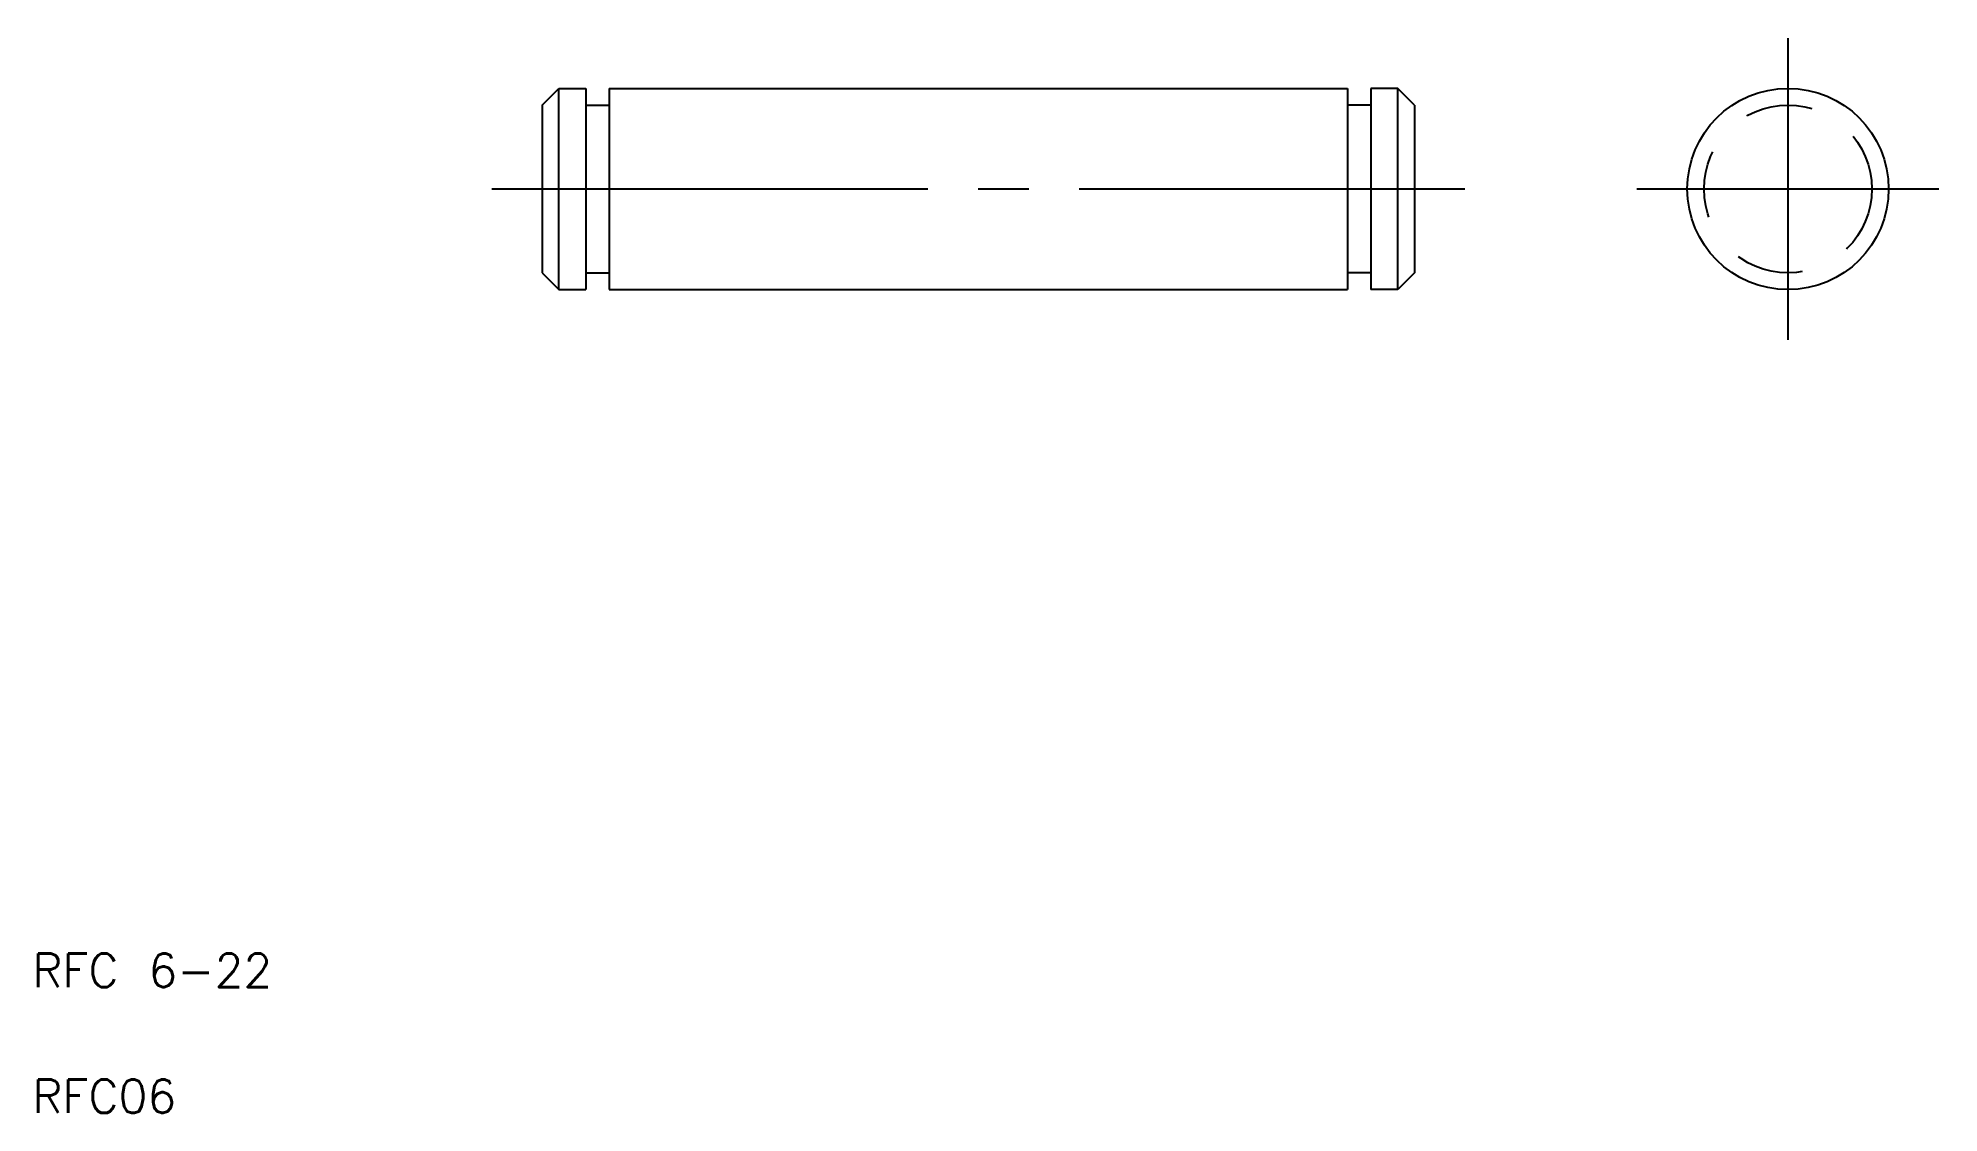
# Model space of a CAD drawing. Extents: x 2.7 to 59.3, y 2.5 to 34.5.
import ezdxf

# ---------------------------------------------------------------- set-up
doc = ezdxf.new("R2010")
doc.units = 0
doc.linetypes.add('CENTER', pattern=[17.5, 13, -1.5, 1.5, -1.5])
doc.linetypes.add('DASHED', pattern=[3.5, 2, -1.5])
doc.layers.get('0').update_dxf_attribs({"linetype": 'CONTINUOUS'})
doc.layers.add('CENTER', color=1, linetype='CENTER')
doc.styles.get("Standard").update_dxf_attribs({"font": 'txt', "bigfont": 'BIGFONT'})

msp = doc.modelspace()

# ---------------------------------------------------------------- linework, layer by layer
at = {"color": 7, "linetype": 'CONTINUOUS'}
for p, q in [((17.69, 32.537), (18.19, 33.037)), ((18.19, 27.037), (18.19, 33.037)), ((18.19, 33.037), (18.99, 33.037)), ((18.39, 33.037), (18.39, 33.037)), ((18.59, 33.037), (18.59, 33.037)), ((18.99, 33.037), (18.99, 27.037)), ((19.69, 33.037), (19.69, 27.037)), ((19.69, 33.037), (41.69, 33.037)), ((41.69, 33.037), (41.69, 27.037)), ((42.39, 33.037), (42.39, 27.037)), ((43.19, 33.037), (42.39, 33.037)), ((43.19, 27.037), (43.19, 33.037)), ((43.69, 32.537), (43.19, 33.037)), ((17.69, 32.537), (17.69, 27.537)), ((18.99, 32.537), (19.69, 32.537)), ((42.39, 32.537), (41.69, 32.537)), ((43.69, 32.537), (43.69, 27.537)), ((17.69, 27.537), (18.19, 27.037)), ((18.99, 27.537), (19.69, 27.537)), ((42.39, 27.537), (41.69, 27.537)), ((43.69, 27.537), (43.19, 27.037)), ((18.19, 27.037), (18.99, 27.037)), ((19.69, 27.037), (41.69, 27.037)), ((43.19, 27.037), (42.39, 27.037))]:
    msp.add_line(p, q, dxfattribs=at)
msp.add_circle((54.815, 30.037), 3, dxfattribs=at)
at = {"color": 3, "linetype": 'DASHED'}
msp.add_circle((54.815, 30.037), 2.5, dxfattribs=at)
at = {"layer": 'CENTER', "color": 1, "linetype": 'CENTER'}
for p, q in [((54.815, 34.537), (54.815, 25.537)), ((16.19, 30.037), (45.19, 30.037)), ((50.315, 30.037), (59.315, 30.037))]:
    msp.add_line(p, q, dxfattribs=at)

# ---------------------------------------------------------------- texts
at = {"color": 7, "linetype": 'CONTINUOUS'}
for s, p in [('RFC 6-22', (2.5, 6.25)), ('RFC06', (2.5, 2.5))]:
    msp.add_text(s, height=1, dxfattribs=at).set_placement(p)

doc.saveas('drawing.dxf')
